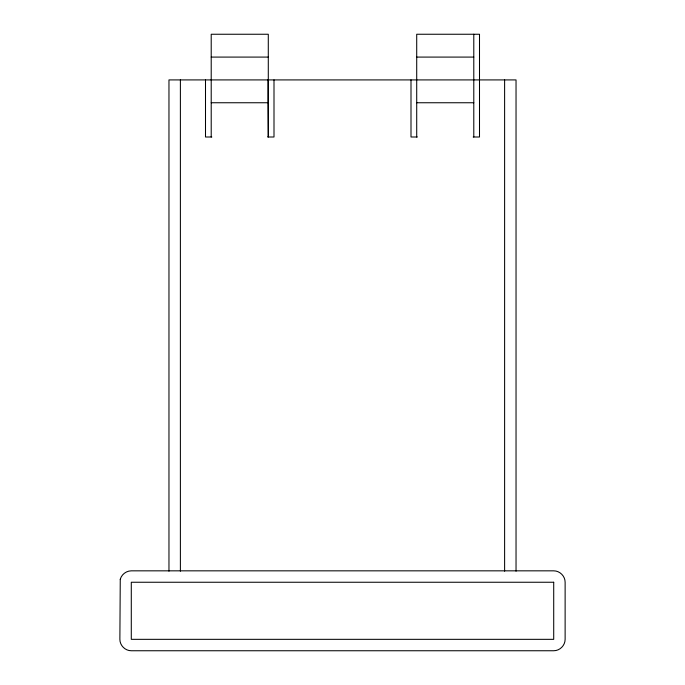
<?xml version="1.0" encoding="UTF-8"?>
<svg xmlns="http://www.w3.org/2000/svg" width="685" height="685" viewBox="0 0 685 685"><rect width="100%" height="100%" fill="white"/><g stroke="black" fill="none" stroke-linecap="round" stroke-linejoin="round"><path stroke-width="1.03" d="M211.211 57.086L268.289 57.086M416.711 57.086L473.789 57.086M211.211 102.75L268.066 102.75L268.289 137L268.289 34.25L211.211 34.25L211.211 137M416.711 102.75L473.789 102.75M211.819 137L205.5 137L205.5 79.914M267.681 137L274 137L274 79.914M417.319 137L411 137L411 79.914M473.181 137L479.5 137L479.5 34.25L416.711 34.25L416.711 137M516.036 571.187L516.036 79.914L168.964 79.914L168.964 571.187M504.614 79.914L504.614 571.187M473.789 34.25L473.789 137M268.066 79.914L268.066 102.75M180.386 79.914L180.386 571.187M120.26 579.296L119.875 639.336C119.841 645.441 125.184 650.784 131.289 650.75L553.711 650.75C559.816 650.784 565.159 645.441 565.125 639.336L565.125 582.25C565.159 576.136 559.816 570.793 553.711 570.836L131.289 570.836C126.245 570.862 121.596 574.424 120.26 579.296M553.711 582.25L131.289 582.25L131.289 639.336L553.711 639.336L553.711 582.25"/></g></svg>
